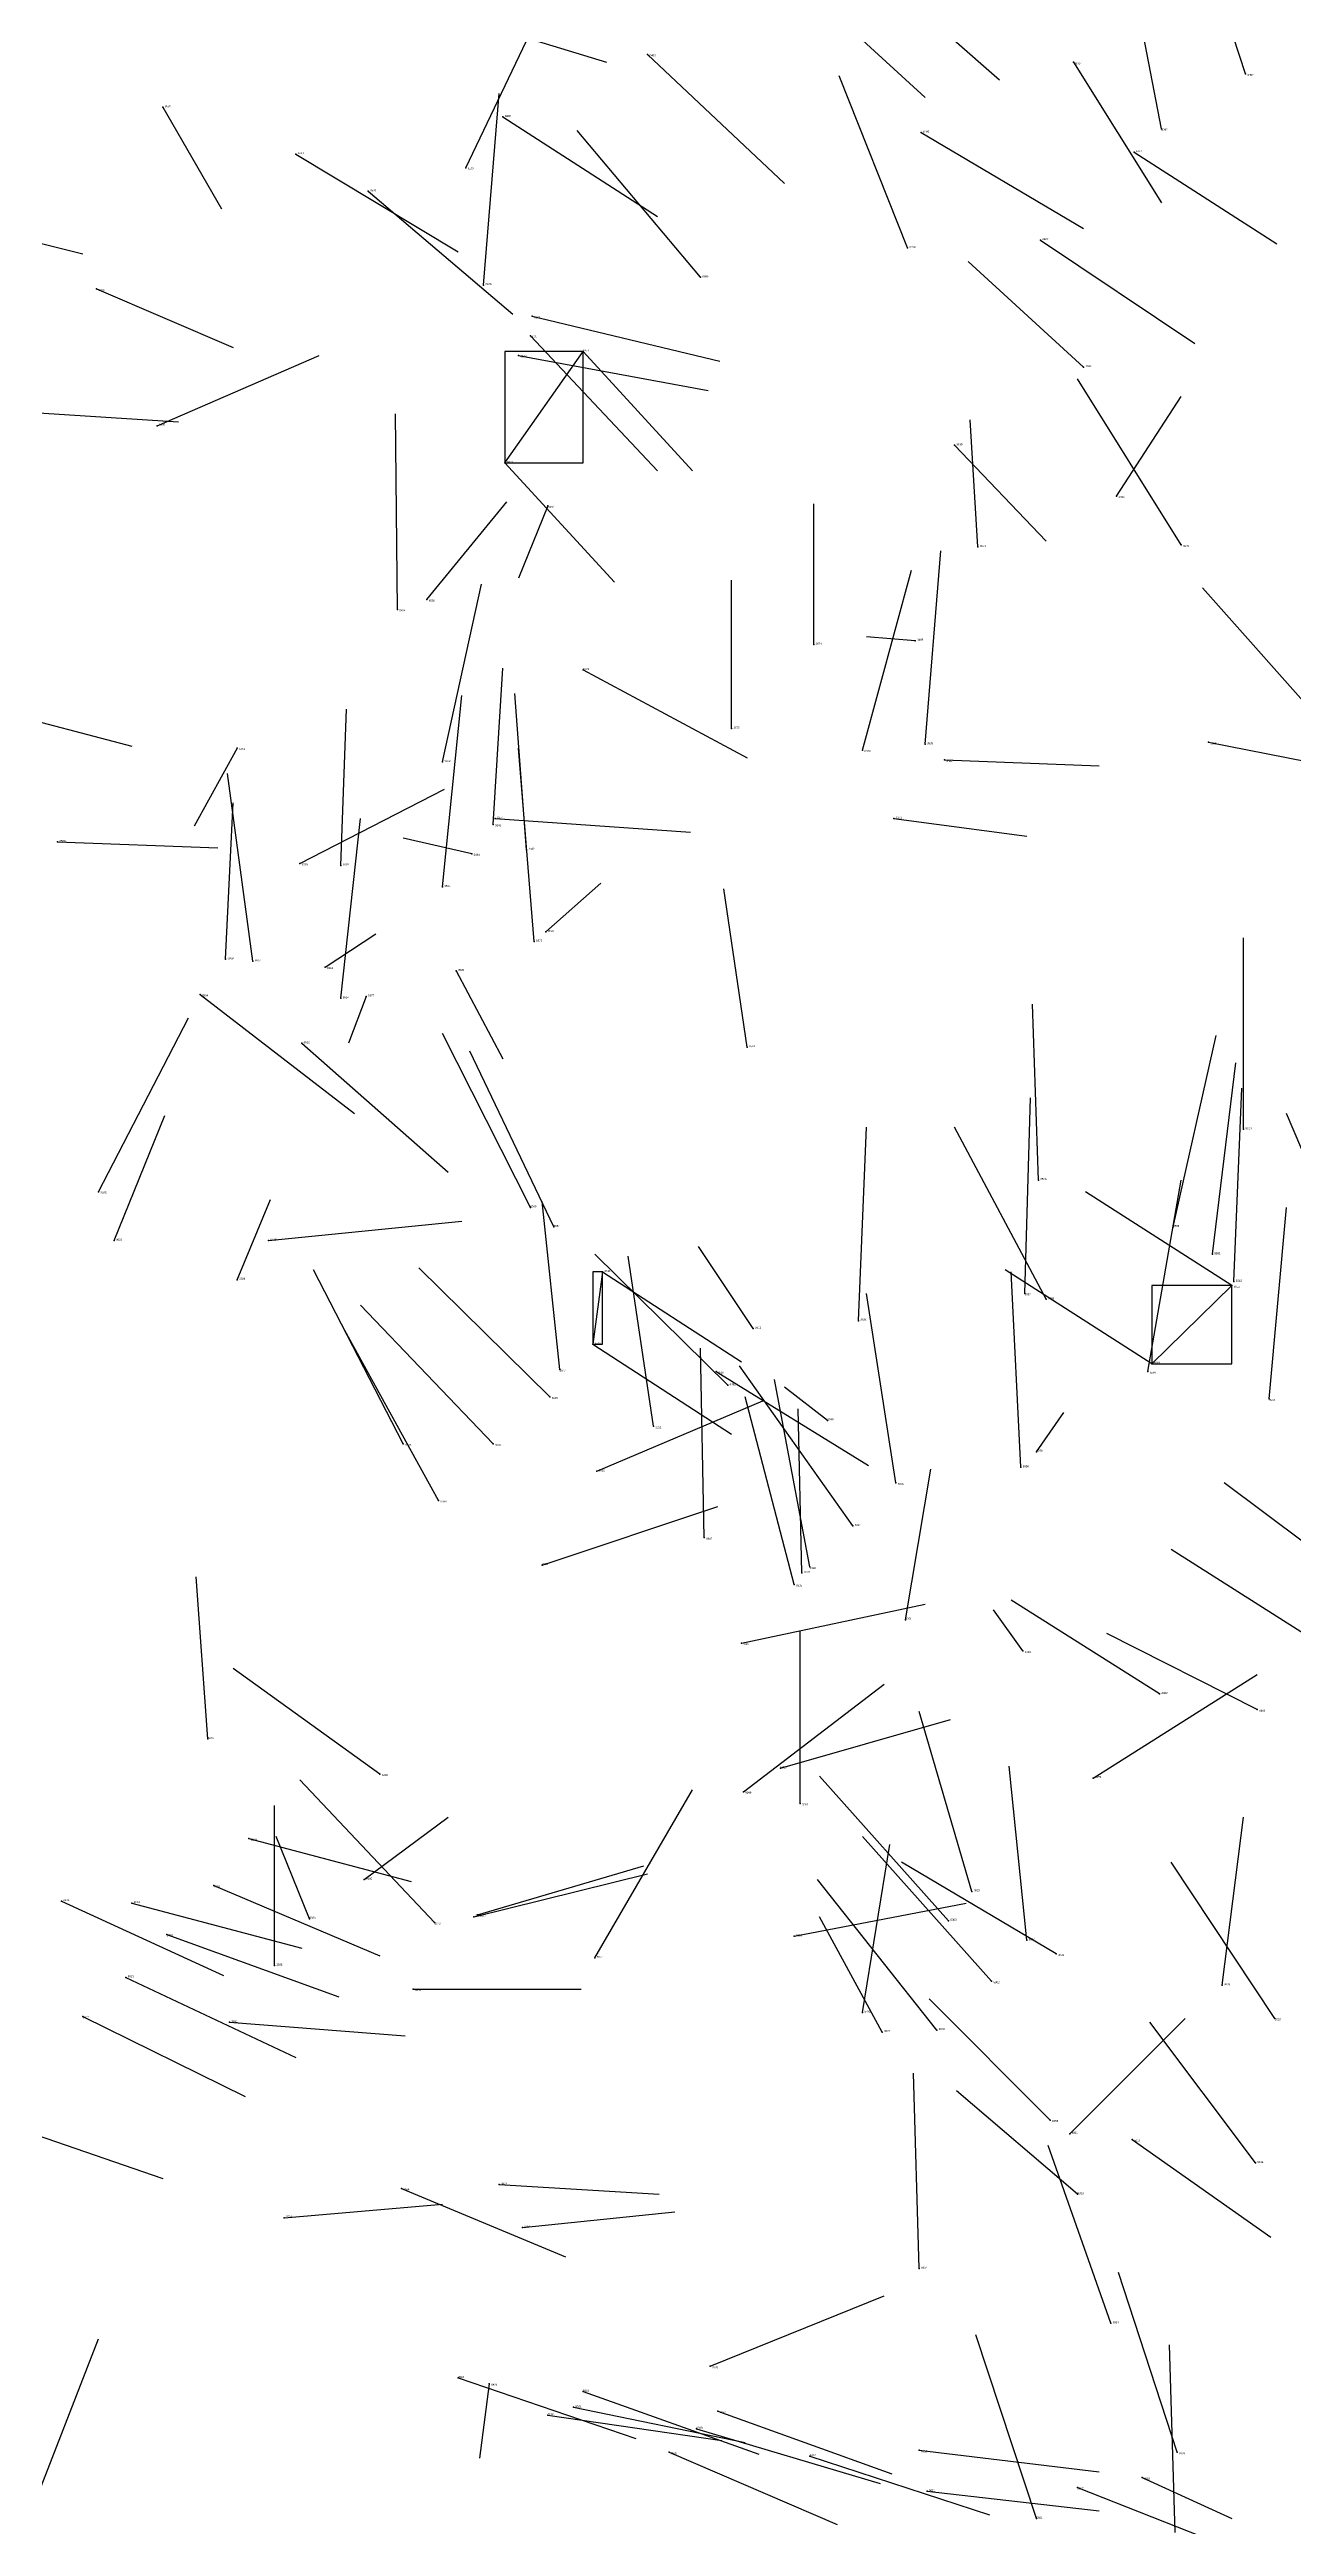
# Model space of a CAD drawing. Extents: x 59.1 to 70.8, y 600.3 to 605.1.
# Drawn here: x 63.286 to 63.922, y 602.126 to 603.394 of the extents above; entities that cross this region are included whole.
import ezdxf

# ---------------------------------------------------------------- set-up
doc = ezdxf.new("R2010")
doc.units = 0
for name, color, linetype in [('Clients', 3, 'CONTINUOUS'), ('Facilities', 3, 'CONTINUOUS'), ('Facilities_lines', 3, 'CONTINUOUS'), ('Min_max_boxes', 1, 'CONTINUOUS'), ('Normals', 1, 'CONTINUOUS'), ('Source_points', 5, 'CONTINUOUS'), ('Text', 3, 'CONTINUOUS')]:
    doc.layers.add(name, color=color, linetype=linetype)

msp = doc.modelspace()

# ---------------------------------------------------------------- linework, layer by layer
at = {"layer": 'Clients', "color": 5}
for p in [(63.559, 603.239, 462.719), (63.564, 602.731, 460.631), (63.85, 602.721, 459.209)]:
    msp.add_point(p, dxfattribs=at)
at = {"layer": 'Facilities', "color": 3}
for p in [(63.592, 603.391, 462.46), (63.81, 603.387, 460.949), (63.898, 603.381, 462.336), (63.344, 603.364, 460.633), (63.518, 603.359, 462.492), (63.855, 603.353, 462.161), (63.412, 603.34, 455.139), (63.732, 603.351, 462.695), (63.841, 603.341, 462.507), (63.499, 603.333, 454.908), (63.449, 603.321, 455.103), (63.725, 603.292, 462.478), (63.793, 603.296, 462.494), (63.619, 603.277, 462.495), (63.31, 603.271, 462.538), (63.508, 603.273, 462.179), (63.533, 603.257, 460.539), (63.532, 603.247, 462.538), (63.526, 603.237, 460.484), (63.815, 603.231, 457.87), (63.341, 603.201, 459.941), (63.749, 603.191, 462.832), (63.519, 603.182, 462.796), (63.832, 603.165, 457.061), (63.541, 603.16, 462.808), (63.761, 603.139, 457.111), (63.865, 603.14, 461.94), (63.479, 603.112, 459.935), (63.464, 603.107, 462.026), (63.677, 603.089, 457.187), (63.729, 603.091, 455.644), (63.559, 603.076, 462.638), (63.382, 603.036, 459.92), (63.635, 603.046, 457.237), (63.734, 603.038, 460.912), (63.879, 603.039, 461.953), (63.487, 603.029, 461.405), (63.702, 603.035, 459.958), (63.744, 603.03, 462.254), (63.514, 603, 462.725), (63.718, 603, 462.451), (63.29, 602.988, 459.854), (63.513, 602.997, 457.303), (63.414, 602.977, 462.058), (63.435, 602.976, 457.361), (63.502, 602.982, 455.701), (63.53, 602.984, 457.74), (63.487, 602.965, 461.338), (63.534, 602.937, 461.304), (63.54, 602.942, 459.133), (63.376, 602.928, 457.416), (63.39, 602.927, 461.423), (63.427, 602.924, 459.17), (63.494, 602.922, 459.783), (63.363, 602.91, 461.032), (63.448, 602.909, 459.897), (63.435, 602.908, 461.095), (63.415, 602.885, 460.957), (63.643, 602.883, 460.732), (63.897, 602.841, 460.294), (63.311, 602.809, 455.793), (63.792, 602.815, 460.846), (63.532, 602.801, 461.503), (63.319, 602.784, 459.182), (63.398, 602.784, 462.756), (63.544, 602.791, 461.304), (63.861, 602.791, 459.845), (63.881, 602.777, 459.775), (63.382, 602.764, 455.507), (63.569, 602.768, 460.617), (63.785, 602.757, 459.883), (63.891, 602.761, 459.162), (63.892, 602.763, 460.441), (63.796, 602.754, 459.263), (63.646, 602.739, 461.372), (63.7, 602.743, 459.986), (63.547, 602.718, 457.837), (63.627, 602.717, 460.506), (63.633, 602.71, 460.039), (63.848, 602.717, 459.934), (63.542, 602.704, 460.192), (63.91, 602.703, 459.729), (63.595, 602.689, 457.837), (63.684, 602.692, 455.722), (63.467, 602.68, 460.281), (63.513, 602.68, 460.228), (63.783, 602.668, 460.405), (63.791, 602.676, 461.417), (63.566, 602.666, 462.436), (63.719, 602.66, 460.257), (63.485, 602.651, 460.278), (63.621, 602.632, 459.387), (63.697, 602.638, 459.366), (63.538, 602.618, 462.377), (63.675, 602.617, 460.356), (63.667, 602.608, 460.408), (63.671, 602.614, 457.787), (63.724, 602.59, 457.766), (63.64, 602.578, 462.313), (63.784, 602.574, 455.758), (63.854, 602.552, 459.121), (63.904, 602.544, 459.024), (63.367, 602.529, 457.917), (63.455, 602.511, 459.595), (63.66, 602.514, 462.469), (63.82, 602.509, 462.074), (63.641, 602.502, 462.968), (63.67, 602.496, 457.823), (63.388, 602.478, 459.694), (63.37, 602.454, 459.74), (63.447, 602.457, 460.795), (63.292, 602.446, 459.908), (63.328, 602.445, 459.82), (63.758, 602.451, 459.288), (63.346, 602.429, 459.788), (63.419, 602.437, 461.382), (63.483, 602.435, 460.551), (63.503, 602.438, 462.946), (63.505, 602.439, 463.007), (63.667, 602.428, 462.945), (63.746, 602.436, 459.301), (63.565, 602.417, 461.867), (63.786, 602.426, 462.618), (63.801, 602.419, 462.973), (63.325, 602.407, 459.838), (63.401, 602.413, 457.91), (63.768, 602.405, 459.267), (63.886, 602.403, 462.444), (63.472, 602.401, 463.201), (63.702, 602.389, 459.307), (63.303, 602.387, 459.885), (63.378, 602.384, 463.252), (63.712, 602.379, 460.679), (63.74, 602.38, 459.318), (63.913, 602.386, 462.685), (63.798, 602.334, 462.857), (63.808, 602.327, 462.343), (63.84, 602.324, 462.753), (63.516, 602.301, 459.645), (63.903, 602.312, 462.713), (63.466, 602.299, 463.235), (63.812, 602.296, 462.914), (63.406, 602.284, 459.736), (63.528, 602.279, 459.633), (63.731, 602.258, 461.078), (63.829, 602.23, 461.521), (63.495, 602.202, 462.679), (63.511, 602.199, 461.638), (63.624, 602.208, 460.664), (63.554, 602.187, 462.934), (63.559, 602.195, 462.653), (63.541, 602.183, 463.166), (63.617, 602.176, 462.795), (63.628, 602.185, 462.741), (63.603, 602.164, 462.844), (63.675, 602.162, 462.629), (63.731, 602.165, 462.437), (63.863, 602.164, 461.352), (63.845, 602.151, 462.791), (63.735, 602.144, 462.53), (63.812, 602.146, 462.775), (63.791, 602.13, 461.131)]:
    msp.add_point(p, dxfattribs=at)
at = {"layer": 'Facilities_lines', "color": 3}
for p, q in [((63.519, 603.182, 462.796), (63.559, 603.239, 462.719)), ((63.569, 602.768, 460.617), (63.564, 602.731, 460.631)), ((63.891, 602.761, 459.162), (63.85, 602.721, 459.209))]:
    msp.add_line(p, q, dxfattribs=at)
at = {"layer": 'Min_max_boxes', "color": 1}
for p, q in [((63.559, 603.239, 462.719), (63.519, 603.239, 462.719)), ((63.519, 603.239, 462.719), (63.519, 603.182, 462.719)), ((63.559, 603.239, 462.796), (63.519, 603.239, 462.796)), ((63.519, 603.239, 462.796), (63.519, 603.182, 462.796)), ((63.519, 603.239, 462.719), (63.519, 603.239, 462.796)), ((63.559, 603.182, 462.719), (63.559, 603.239, 462.719)), ((63.559, 603.182, 462.796), (63.559, 603.239, 462.796)), ((63.559, 603.239, 462.719), (63.559, 603.239, 462.796)), ((63.519, 603.182, 462.719), (63.559, 603.182, 462.719)), ((63.519, 603.182, 462.796), (63.559, 603.182, 462.796)), ((63.519, 603.182, 462.719), (63.519, 603.182, 462.796)), ((63.559, 603.182, 462.719), (63.559, 603.182, 462.796)), ((63.569, 602.768, 460.617), (63.564, 602.768, 460.617)), ((63.564, 602.768, 460.617), (63.564, 602.731, 460.617)), ((63.569, 602.768, 460.631), (63.564, 602.768, 460.631)), ((63.564, 602.768, 460.631), (63.564, 602.731, 460.631)), ((63.564, 602.768, 460.617), (63.564, 602.768, 460.631)), ((63.569, 602.731, 460.617), (63.569, 602.768, 460.617)), ((63.569, 602.731, 460.631), (63.569, 602.768, 460.631)), ((63.569, 602.768, 460.617), (63.569, 602.768, 460.631)), ((63.891, 602.761, 459.162), (63.85, 602.761, 459.162)), ((63.85, 602.761, 459.162), (63.85, 602.721, 459.162)), ((63.891, 602.761, 459.209), (63.85, 602.761, 459.209)), ((63.85, 602.761, 459.209), (63.85, 602.721, 459.209)), ((63.85, 602.761, 459.162), (63.85, 602.761, 459.209)), ((63.891, 602.721, 459.162), (63.891, 602.761, 459.162)), ((63.891, 602.721, 459.209), (63.891, 602.761, 459.209)), ((63.891, 602.761, 459.162), (63.891, 602.761, 459.209)), ((63.564, 602.731, 460.617), (63.569, 602.731, 460.617)), ((63.564, 602.731, 460.631), (63.569, 602.731, 460.631)), ((63.564, 602.731, 460.617), (63.564, 602.731, 460.631)), ((63.569, 602.731, 460.617), (63.569, 602.731, 460.631)), ((63.85, 602.721, 459.162), (63.891, 602.721, 459.162)), ((63.85, 602.721, 459.209), (63.891, 602.721, 459.209)), ((63.85, 602.721, 459.162), (63.85, 602.721, 459.209)), ((63.891, 602.721, 459.162), (63.891, 602.721, 459.209))]:
    msp.add_line(p, q, dxfattribs=at)
at = {"layer": 'Normals', "color": 1}
for p, q in [((63.898, 603.381, 462.336), (63.868, 603.473, 462.311)), ((63.698, 603.443, 462.858), (63.772, 603.378, 462.84)), ((63.855, 603.353, 462.161), (63.838, 603.441, 462.117)), ((63.662, 603.435, 462.843), (63.734, 603.369, 462.82)), ((63.502, 603.408, 462.326), (63.571, 603.387, 462.257)), ((63.499, 603.333, 454.908), (63.53, 603.398, 454.977)), ((63.592, 603.391, 462.46), (63.662, 603.325, 462.487)), ((63.725, 603.292, 462.478), (63.69, 603.38, 462.447)), ((63.81, 603.387, 460.949), (63.855, 603.315, 460.897)), ((63.508, 603.273, 462.179), (63.516, 603.371, 462.196)), ((63.344, 603.364, 460.633), (63.374, 603.312, 460.553)), ((63.518, 603.359, 462.492), (63.597, 603.308, 462.459)), ((63.619, 603.277, 462.495), (63.556, 603.352, 462.474)), ((63.412, 603.34, 455.139), (63.495, 603.29, 455.115)), ((63.732, 603.351, 462.695), (63.815, 603.302, 462.721)), ((63.841, 603.341, 462.507), (63.914, 603.294, 462.558)), ((63.449, 603.321, 455.103), (63.523, 603.258, 455.079)), ((63.219, 603.31, 455.306), (63.303, 603.289, 455.255)), ((63.793, 603.296, 462.494), (63.872, 603.243, 462.523)), ((63.815, 603.231, 457.87), (63.756, 603.285, 457.93)), ((63.31, 603.271, 462.538), (63.38, 603.241, 462.473)), ((63.533, 603.257, 460.539), (63.629, 603.234, 460.524)), ((63.532, 603.247, 462.538), (63.597, 603.178, 462.569)), ((63.559, 603.239, 462.719), (63.615, 603.178, 462.775)), ((63.341, 603.201, 459.941), (63.424, 603.237, 459.898)), ((63.526, 603.237, 460.484), (63.623, 603.219, 460.467)), ((63.865, 603.14, 461.94), (63.812, 603.225, 461.936)), ((63.832, 603.165, 457.061), (63.865, 603.216, 457.14)), ((63.275, 603.208, 462.536), (63.352, 603.203, 462.473)), ((63.464, 603.107, 462.026), (63.463, 603.207, 462.019)), ((63.761, 603.139, 457.111), (63.757, 603.204, 457.187)), ((63.749, 603.191, 462.832), (63.796, 603.142, 462.906)), ((63.519, 603.182, 462.796), (63.575, 603.121, 462.852)), ((63.479, 603.112, 459.935), (63.52, 603.162, 459.859)), ((63.541, 603.16, 462.808), (63.526, 603.123, 462.9)), ((63.677, 603.089, 457.187), (63.677, 603.161, 457.256)), ((63.734, 603.038, 460.912), (63.742, 603.137, 460.903)), ((63.702, 603.035, 459.958), (63.727, 603.127, 459.987)), ((63.487, 603.029, 461.405), (63.507, 603.12, 461.37)), ((63.635, 603.046, 457.237), (63.635, 603.122, 457.302)), ((63.94, 603.046, 457.833), (63.876, 603.118, 457.861)), ((63.729, 603.091, 455.644), (63.704, 603.093, 455.741)), ((63.513, 602.997, 457.303), (63.518, 603.077, 457.363)), ((63.559, 603.076, 462.638), (63.643, 603.031, 462.667)), ((63.233, 603.062, 461.269), (63.328, 603.037, 461.286)), ((63.487, 602.965, 461.338), (63.497, 603.063, 461.321)), ((63.53, 602.984, 457.74), (63.524, 603.064, 457.8)), ((63.435, 602.976, 457.361), (63.438, 603.056, 457.421)), ((63.382, 603.036, 459.92), (63.36, 602.996, 460.009)), ((63.534, 602.937, 461.304), (63.526, 603.036, 461.293)), ((63.879, 603.039, 461.953), (63.971, 603.021, 461.987)), ((63.39, 602.927, 461.423), (63.377, 603.023, 461.4)), ((63.744, 603.03, 462.254), (63.823, 603.027, 462.315)), ((63.414, 602.977, 462.058), (63.488, 603.015, 462.003)), ((63.376, 602.928, 457.416), (63.38, 603.008, 457.476)), ((63.435, 602.908, 461.095), (63.445, 603, 461.058)), ((63.514, 603, 462.725), (63.614, 602.993, 462.727)), ((63.718, 603, 462.451), (63.786, 602.991, 462.524)), ((63.29, 602.988, 459.854), (63.372, 602.985, 459.797)), ((63.502, 602.982, 455.701), (63.467, 602.99, 455.794)), ((63.54, 602.942, 459.133), (63.568, 602.967, 459.226)), ((63.643, 602.883, 460.732), (63.631, 602.964, 460.674)), ((63.427, 602.924, 459.17), (63.453, 602.941, 459.265)), ((63.897, 602.841, 460.294), (63.897, 602.939, 460.312)), ((63.494, 602.922, 459.783), (63.518, 602.877, 459.869)), ((63.363, 602.91, 461.032), (63.442, 602.849, 461.03)), ((63.448, 602.909, 459.897), (63.439, 602.885, 459.994)), ((63.311, 602.809, 455.793), (63.357, 602.898, 455.8)), ((63.792, 602.815, 460.846), (63.789, 602.905, 460.803)), ((63.415, 602.885, 460.957), (63.49, 602.819, 460.962)), ((63.532, 602.801, 461.503), (63.487, 602.89, 461.497)), ((63.861, 602.791, 459.845), (63.883, 602.889, 459.846)), ((63.544, 602.791, 461.304), (63.501, 602.881, 461.297)), ((63.881, 602.777, 459.775), (63.893, 602.875, 459.762)), ((63.892, 602.763, 460.441), (63.896, 602.862, 460.431)), ((63.319, 602.784, 459.182), (63.345, 602.848, 459.254)), ((63.785, 602.757, 459.883), (63.788, 602.857, 459.882)), ((63.958, 602.757, 457.883), (63.919, 602.849, 457.894)), ((63.7, 602.743, 459.986), (63.704, 602.842, 459.998)), ((63.796, 602.754, 459.263), (63.749, 602.842, 459.267)), ((63.891, 602.761, 459.162), (63.816, 602.809, 459.116)), ((63.848, 602.717, 459.934), (63.865, 602.815, 459.944)), ((63.382, 602.764, 455.507), (63.399, 602.805, 455.597)), ((63.547, 602.718, 457.837), (63.538, 602.804, 457.887)), ((63.91, 602.703, 459.729), (63.919, 602.801, 459.711)), ((63.398, 602.784, 462.756), (63.497, 602.794, 462.742)), ((63.467, 602.68, 460.281), (63.421, 602.769, 460.274)), ((63.542, 602.704, 460.192), (63.475, 602.77, 460.227)), ((63.633, 602.71, 460.039), (63.565, 602.777, 460.068)), ((63.595, 602.689, 457.837), (63.582, 602.776, 457.885)), ((63.646, 602.739, 461.372), (63.618, 602.781, 461.458)), ((63.85, 602.721, 459.209), (63.775, 602.769, 459.163)), ((63.569, 602.768, 460.617), (63.64, 602.722, 460.67)), ((63.719, 602.66, 460.257), (63.704, 602.757, 460.278)), ((63.783, 602.668, 460.405), (63.778, 602.768, 460.409)), ((63.513, 602.68, 460.228), (63.445, 602.751, 460.246)), ((63.485, 602.651, 460.278), (63.437, 602.738, 460.266)), ((63.564, 602.731, 460.631), (63.635, 602.685, 460.684)), ((63.621, 602.632, 459.387), (63.619, 602.729, 459.411)), ((63.697, 602.638, 459.366), (63.639, 602.72, 459.366)), ((63.627, 602.717, 460.506), (63.705, 602.669, 460.546)), ((63.675, 602.617, 460.356), (63.657, 602.713, 460.376)), ((63.684, 602.692, 455.722), (63.662, 602.709, 455.818)), ((63.566, 602.666, 462.436), (63.651, 602.702, 462.475)), ((63.667, 602.608, 460.408), (63.642, 602.704, 460.424)), ((63.671, 602.614, 457.787), (63.669, 602.698, 457.841)), ((63.791, 602.676, 461.417), (63.805, 602.696, 461.514)), ((63.724, 602.59, 457.766), (63.737, 602.667, 457.828)), ((63.962, 602.604, 458.928), (63.887, 602.66, 458.892)), ((63.538, 602.618, 462.377), (63.628, 602.648, 462.409)), ((63.937, 602.577, 458.978), (63.86, 602.626, 458.938)), ((63.367, 602.529, 457.917), (63.361, 602.612, 457.972)), ((63.64, 602.578, 462.313), (63.734, 602.598, 462.342)), ((63.784, 602.574, 455.758), (63.769, 602.595, 455.855)), ((63.854, 602.552, 459.121), (63.778, 602.6, 459.077)), ((63.67, 602.496, 457.823), (63.67, 602.584, 457.87)), ((63.904, 602.544, 459.024), (63.827, 602.583, 458.973)), ((63.455, 602.511, 459.595), (63.38, 602.565, 459.557)), ((63.641, 602.502, 462.968), (63.713, 602.557, 463.01)), ((63.82, 602.509, 462.074), (63.904, 602.562, 462.067)), ((63.758, 602.451, 459.288), (63.731, 602.543, 459.317)), ((63.66, 602.514, 462.469), (63.747, 602.539, 462.51)), ((63.483, 602.435, 460.551), (63.414, 602.508, 460.553)), ((63.565, 602.417, 461.867), (63.615, 602.503, 461.853)), ((63.746, 602.436, 459.301), (63.68, 602.51, 459.287)), ((63.786, 602.426, 462.618), (63.777, 602.515, 462.663)), ((63.401, 602.413, 457.91), (63.401, 602.495, 457.967)), ((63.388, 602.478, 459.694), (63.471, 602.456, 459.745)), ((63.419, 602.437, 461.382), (63.402, 602.479, 461.471)), ((63.447, 602.457, 460.795), (63.49, 602.489, 460.879)), ((63.768, 602.405, 459.267), (63.702, 602.479, 459.255)), ((63.886, 602.403, 462.444), (63.897, 602.489, 462.494)), ((63.702, 602.389, 459.307), (63.716, 602.475, 459.356)), ((63.801, 602.419, 462.973), (63.722, 602.466, 462.934)), ((63.913, 602.386, 462.685), (63.86, 602.466, 462.657)), ((63.37, 602.454, 459.74), (63.455, 602.418, 459.78)), ((63.503, 602.438, 462.946), (63.592, 602.46, 462.986)), ((63.505, 602.439, 463.007), (63.59, 602.464, 463.054)), ((63.74, 602.38, 459.318), (63.679, 602.457, 459.301)), ((63.292, 602.446, 459.908), (63.375, 602.408, 459.948)), ((63.328, 602.445, 459.82), (63.415, 602.422, 459.863)), ((63.667, 602.428, 462.945), (63.755, 602.445, 462.99)), ((63.346, 602.429, 459.788), (63.434, 602.397, 459.822)), ((63.712, 602.379, 460.679), (63.68, 602.438, 460.753)), ((63.325, 602.407, 459.838), (63.412, 602.366, 459.867)), ((63.472, 602.401, 463.201), (63.558, 602.401, 463.252)), ((63.798, 602.334, 462.857), (63.736, 602.396, 462.809)), ((63.303, 602.387, 459.885), (63.386, 602.346, 459.923)), ((63.378, 602.384, 463.252), (63.468, 602.377, 463.295)), ((63.808, 602.327, 462.343), (63.867, 602.386, 462.397)), ((63.903, 602.312, 462.713), (63.849, 602.384, 462.669)), ((63.731, 602.258, 461.078), (63.728, 602.358, 461.072)), ((63.812, 602.296, 462.914), (63.75, 602.349, 462.856)), ((63.254, 602.335, 459.98), (63.344, 602.304, 460.012)), ((63.829, 602.23, 461.521), (63.797, 602.321, 461.494)), ((63.84, 602.324, 462.753), (63.911, 602.274, 462.803)), ((63.516, 602.301, 459.645), (63.598, 602.296, 459.703)), ((63.406, 602.284, 459.736), (63.487, 602.291, 459.795)), ((63.466, 602.299, 463.235), (63.55, 602.264, 463.276)), ((63.528, 602.279, 459.633), (63.606, 602.287, 459.695)), ((63.863, 602.164, 461.352), (63.833, 602.256, 461.327)), ((63.624, 602.208, 460.664), (63.713, 602.244, 460.692)), ((63.791, 602.13, 461.131), (63.76, 602.224, 461.143)), ((63.276, 602.132, 461.309), (63.311, 602.222, 461.334)), ((63.862, 602.123, 461.56), (63.859, 602.219, 461.532)), ((63.495, 602.202, 462.679), (63.586, 602.171, 462.707)), ((63.511, 602.199, 461.638), (63.506, 602.161, 461.73)), ((63.554, 602.187, 462.934), (63.642, 602.169, 462.977)), ((63.559, 602.195, 462.653), (63.649, 602.163, 462.683)), ((63.541, 602.183, 463.166), (63.63, 602.17, 463.209)), ((63.617, 602.176, 462.795), (63.711, 602.148, 462.815)), ((63.628, 602.185, 462.741), (63.717, 602.153, 462.773)), ((63.603, 602.164, 462.844), (63.689, 602.127, 462.878)), ((63.675, 602.162, 462.629), (63.767, 602.132, 462.654)), ((63.731, 602.165, 462.437), (63.823, 602.154, 462.474)), ((63.845, 602.151, 462.791), (63.891, 602.13, 462.877)), ((63.735, 602.144, 462.53), (63.823, 602.134, 462.577)), ((63.812, 602.146, 462.775), (63.888, 602.116, 462.833))]:
    msp.add_line(p, q, dxfattribs=at)
at = {"layer": 'Source_points', "color": 5}
for p in [(63.592, 603.391, 462.46), (63.81, 603.387, 460.949), (63.898, 603.381, 462.336), (63.344, 603.364, 460.633), (63.518, 603.359, 462.492), (63.855, 603.353, 462.161), (63.412, 603.34, 455.139), (63.732, 603.351, 462.695), (63.841, 603.341, 462.507), (63.499, 603.333, 454.908), (63.449, 603.321, 455.103), (63.725, 603.292, 462.478), (63.793, 603.296, 462.494), (63.619, 603.277, 462.495), (63.31, 603.271, 462.538), (63.508, 603.273, 462.179), (63.533, 603.257, 460.539), (63.532, 603.247, 462.538), (63.559, 603.239, 462.719), (63.526, 603.237, 460.484), (63.815, 603.231, 457.87), (63.341, 603.201, 459.941), (63.749, 603.191, 462.832), (63.519, 603.182, 462.796), (63.832, 603.165, 457.061), (63.541, 603.16, 462.808), (63.761, 603.139, 457.111), (63.865, 603.14, 461.94), (63.479, 603.112, 459.935), (63.464, 603.107, 462.026), (63.677, 603.089, 457.187), (63.729, 603.091, 455.644), (63.559, 603.076, 462.638), (63.382, 603.036, 459.92), (63.635, 603.046, 457.237), (63.734, 603.038, 460.912), (63.879, 603.039, 461.953), (63.487, 603.029, 461.405), (63.702, 603.035, 459.958), (63.744, 603.03, 462.254), (63.514, 603, 462.725), (63.718, 603, 462.451), (63.29, 602.988, 459.854), (63.513, 602.997, 457.303), (63.414, 602.977, 462.058), (63.435, 602.976, 457.361), (63.502, 602.982, 455.701), (63.53, 602.984, 457.74), (63.487, 602.965, 461.338), (63.534, 602.937, 461.304), (63.54, 602.942, 459.133), (63.376, 602.928, 457.416), (63.39, 602.927, 461.423), (63.427, 602.924, 459.17), (63.494, 602.922, 459.783), (63.363, 602.91, 461.032), (63.448, 602.909, 459.897), (63.435, 602.908, 461.095), (63.415, 602.885, 460.957), (63.643, 602.883, 460.732), (63.897, 602.841, 460.294), (63.311, 602.809, 455.793), (63.792, 602.815, 460.846), (63.532, 602.801, 461.503), (63.319, 602.784, 459.182), (63.398, 602.784, 462.756), (63.544, 602.791, 461.304), (63.861, 602.791, 459.845), (63.881, 602.777, 459.775), (63.382, 602.764, 455.507), (63.569, 602.768, 460.617), (63.785, 602.757, 459.883), (63.891, 602.761, 459.162), (63.892, 602.763, 460.441), (63.796, 602.754, 459.263), (63.564, 602.731, 460.631), (63.646, 602.739, 461.372), (63.7, 602.743, 459.986), (63.85, 602.721, 459.209), (63.547, 602.718, 457.837), (63.627, 602.717, 460.506), (63.633, 602.71, 460.039), (63.848, 602.717, 459.934), (63.542, 602.704, 460.192), (63.91, 602.703, 459.729), (63.595, 602.689, 457.837), (63.684, 602.692, 455.722), (63.467, 602.68, 460.281), (63.513, 602.68, 460.228), (63.783, 602.668, 460.405), (63.791, 602.676, 461.417), (63.566, 602.666, 462.436), (63.719, 602.66, 460.257), (63.485, 602.651, 460.278), (63.621, 602.632, 459.387), (63.697, 602.638, 459.366), (63.538, 602.618, 462.377), (63.675, 602.617, 460.356), (63.667, 602.608, 460.408), (63.671, 602.614, 457.787), (63.724, 602.59, 457.766), (63.64, 602.578, 462.313), (63.784, 602.574, 455.758), (63.854, 602.552, 459.121), (63.904, 602.544, 459.024), (63.367, 602.529, 457.917), (63.455, 602.511, 459.595), (63.66, 602.514, 462.469), (63.82, 602.509, 462.074), (63.641, 602.502, 462.968), (63.67, 602.496, 457.823), (63.388, 602.478, 459.694), (63.37, 602.454, 459.74), (63.447, 602.457, 460.795), (63.292, 602.446, 459.908), (63.328, 602.445, 459.82), (63.758, 602.451, 459.288), (63.346, 602.429, 459.788), (63.419, 602.437, 461.382), (63.483, 602.435, 460.551), (63.503, 602.438, 462.946), (63.505, 602.439, 463.007), (63.667, 602.428, 462.945), (63.746, 602.436, 459.301), (63.565, 602.417, 461.867), (63.786, 602.426, 462.618), (63.801, 602.419, 462.973), (63.325, 602.407, 459.838), (63.401, 602.413, 457.91), (63.768, 602.405, 459.267), (63.886, 602.403, 462.444), (63.472, 602.401, 463.201), (63.702, 602.389, 459.307), (63.303, 602.387, 459.885), (63.378, 602.384, 463.252), (63.712, 602.379, 460.679), (63.74, 602.38, 459.318), (63.913, 602.386, 462.685), (63.798, 602.334, 462.857), (63.808, 602.327, 462.343), (63.84, 602.324, 462.753), (63.516, 602.301, 459.645), (63.903, 602.312, 462.713), (63.466, 602.299, 463.235), (63.812, 602.296, 462.914), (63.406, 602.284, 459.736), (63.528, 602.279, 459.633), (63.731, 602.258, 461.078), (63.829, 602.23, 461.521), (63.495, 602.202, 462.679), (63.511, 602.199, 461.638), (63.624, 602.208, 460.664), (63.554, 602.187, 462.934), (63.559, 602.195, 462.653), (63.541, 602.183, 463.166), (63.617, 602.176, 462.795), (63.628, 602.185, 462.741), (63.603, 602.164, 462.844), (63.675, 602.162, 462.629), (63.731, 602.165, 462.437), (63.863, 602.164, 461.352), (63.845, 602.151, 462.791), (63.735, 602.144, 462.53), (63.812, 602.146, 462.775), (63.791, 602.13, 461.131)]:
    msp.add_point(p, dxfattribs=at)

# ---------------------------------------------------------------- texts
at = {"layer": 'Text', "color": 3}
for s, p in [('8403', (63.593, 603.39, 462.46)), ('8527', (63.811, 603.386, 460.949)), ('8457', (63.899, 603.38, 462.336)), ('8533', (63.345, 603.364, 460.633)), ('8400', (63.519, 603.359, 462.492)), ('8460', (63.733, 603.351, 462.695)), ('8397', (63.855, 603.352, 462.161)), ('3491', (63.413, 603.34, 455.139)), ('8462', (63.842, 603.341, 462.507)), ('3472', (63.5, 603.332, 454.908)), ('3500', (63.45, 603.321, 455.103)), ('8458', (63.726, 603.292, 462.478)), ('8402', (63.794, 603.296, 462.494)), ('8393', (63.62, 603.277, 462.495)), ('8455', (63.311, 603.27, 462.538)), ('8378', (63.509, 603.273, 462.179)), ('8526', (63.534, 603.256, 460.539)), ('8453', (63.532, 603.246, 462.538)), ('8471', (63.559, 603.239, 462.719)), ('8514', (63.527, 603.236, 460.484)), ('3683', (63.816, 603.231, 457.87)), ('8566', (63.342, 603.201, 459.941)), ('8480', (63.75, 603.191, 462.832)), ('8472', (63.52, 603.182, 462.796)), ('3669', (63.833, 603.164, 457.061)), ('8459', (63.541, 603.159, 462.808)), ('3671', (63.762, 603.139, 457.111)), ('8609', (63.866, 603.139, 461.94)), ('8556', (63.48, 603.111, 459.935)), ('8454', (63.465, 603.106, 462.026)), ('3674', (63.678, 603.089, 457.187)), ('3498', (63.73, 603.091, 455.644)), ('8473', (63.559, 603.076, 462.638)), ('8558', (63.383, 603.035, 459.92)), ('3675', (63.636, 603.046, 457.237)), ('8528', (63.735, 603.038, 460.912)), ('8613', (63.88, 603.038, 461.953)), ('8602', (63.488, 603.029, 461.405)), ('8570', (63.703, 603.034, 459.958)), ('8422', (63.745, 603.029, 462.254)), ('8374', (63.515, 603, 462.725)), ('8371', (63.719, 603, 462.451)), ('8580', (63.291, 602.988, 459.854)), ('3641', (63.514, 602.996, 457.303)), ('3642', (63.531, 602.984, 457.74)), ('8369', (63.415, 602.976, 462.058)), ('3660', (63.436, 602.976, 457.361)), ('3494', (63.503, 602.981, 455.701)), ('8561', (63.488, 602.965, 461.338)), ('8575', (63.535, 602.937, 461.304)), ('8622', (63.541, 602.942, 459.133)), ('3639', (63.377, 602.928, 457.416)), ('8637', (63.391, 602.927, 461.423)), ('8616', (63.428, 602.923, 459.17)), ('8596', (63.495, 602.922, 459.783)), ('8594', (63.364, 602.909, 461.032)), ('8614', (63.436, 602.908, 461.095)), ('8577', (63.449, 602.909, 459.897)), ('8512', (63.416, 602.885, 460.957)), ('8509', (63.644, 602.883, 460.732)), ('8524', (63.898, 602.841, 460.294)), ('3485', (63.312, 602.808, 455.793)), ('8508', (63.793, 602.815, 460.846)), ('8599', (63.532, 602.801, 461.503)), ('8623', (63.32, 602.784, 459.182)), ('8448', (63.399, 602.784, 462.756)), ('8554', (63.544, 602.791, 461.304)), ('8588', (63.861, 602.791, 459.845)), ('8511', (63.57, 602.768, 460.617)), ('8582', (63.882, 602.777, 459.775)), ('3509', (63.383, 602.764, 455.507)), ('8587', (63.785, 602.756, 459.883)), ('8615', (63.892, 602.76, 459.162)), ('8513', (63.893, 602.763, 460.441)), ('8586', (63.701, 602.743, 459.986)), ('8585', (63.797, 602.754, 459.263)), ('8507', (63.565, 602.731, 460.631)), ('8601', (63.647, 602.739, 461.372)), ('8619', (63.851, 602.721, 459.209)), ('3647', (63.547, 602.717, 457.837)), ('8516', (63.628, 602.716, 460.506)), ('8492', (63.634, 602.71, 460.039)), ('8560', (63.849, 602.716, 459.934)), ('8506', (63.543, 602.703, 460.192)), ('3240', (63.684, 602.692, 455.722)), ('8584', (63.91, 602.702, 459.729)), ('3221', (63.596, 602.688, 457.837)), ('9116', (63.468, 602.679, 460.281)), ('9080', (63.514, 602.679, 460.228)), ('8950', (63.784, 602.668, 460.405)), ('9070', (63.791, 602.676, 461.417)), ('9022', (63.567, 602.666, 462.436)), ('8806', (63.72, 602.659, 460.257)), ('8946', (63.486, 602.65, 460.278)), ('8887', (63.622, 602.631, 459.387)), ('8894', (63.698, 602.638, 459.366)), ('9005', (63.538, 602.618, 462.377)), ('9128', (63.675, 602.616, 460.356)), ('8805', (63.668, 602.607, 460.408)), ('3264', (63.672, 602.614, 457.787)), ('3251', (63.724, 602.59, 457.766)), ('9007', (63.641, 602.577, 462.313)), ('3229', (63.785, 602.573, 455.758)), ('8889', (63.855, 602.552, 459.121)), ('8886', (63.905, 602.543, 459.024)), ('3270', (63.367, 602.529, 457.917)), ('8809', (63.456, 602.51, 459.595)), ('9026', (63.66, 602.514, 462.469)), ('9055', (63.821, 602.509, 462.074)), ('9099', (63.642, 602.501, 462.968)), ('3267', (63.671, 602.495, 457.823)), ('8824', (63.389, 602.477, 459.694)), ('8828', (63.37, 602.453, 459.74)), ('9100', (63.448, 602.457, 460.795)), ('8818', (63.293, 602.446, 459.908)), ('8814', (63.329, 602.445, 459.82)), ('8823', (63.759, 602.451, 459.288)), ('8789', (63.346, 602.428, 459.788)), ('9066', (63.419, 602.437, 461.382)), ('8943', (63.483, 602.434, 460.551)), ('9020', (63.504, 602.438, 462.946)), ('9065', (63.506, 602.438, 463.007)), ('9030', (63.668, 602.428, 462.945)), ('8803', (63.747, 602.436, 459.301)), ('9027', (63.787, 602.426, 462.618)), ('8874', (63.566, 602.417, 461.867)), ('9031', (63.802, 602.418, 462.973)), ('8813', (63.326, 602.407, 459.838)), ('3265', (63.402, 602.413, 457.91)), ('8902', (63.769, 602.404, 459.267)), ('9008', (63.887, 602.403, 462.444)), ('9063', (63.473, 602.4, 463.201)), ('8791', (63.703, 602.389, 459.307)), ('8817', (63.303, 602.386, 459.885)), ('9061', (63.379, 602.384, 463.252)), ('8922', (63.713, 602.379, 460.679)), ('8808', (63.741, 602.38, 459.318)), ('9028', (63.913, 602.385, 462.685)), ('9058', (63.799, 602.333, 462.857)), ('9001', (63.809, 602.327, 462.343)), ('9019', (63.841, 602.323, 462.753)), ('9014', (63.904, 602.312, 462.713)), ('8804', (63.517, 602.301, 459.645)), ('9064', (63.467, 602.298, 463.235)), ('9023', (63.812, 602.296, 462.914)), ('8793', (63.407, 602.284, 459.736)), ('9081', (63.529, 602.279, 459.633)), ('8937', (63.732, 602.258, 461.078)), ('8834', (63.83, 602.23, 461.521)), ('9010', (63.495, 602.202, 462.679)), ('8826', (63.512, 602.198, 461.638)), ('8930', (63.625, 602.207, 460.664)), ('9021', (63.555, 602.187, 462.934)), ('9016', (63.559, 602.195, 462.653)), ('9062', (63.541, 602.183, 463.166)), ('9018', (63.617, 602.176, 462.795)), ('9040', (63.629, 602.184, 462.741)), ('9029', (63.604, 602.163, 462.844)), ('9012', (63.675, 602.162, 462.629)), ('9013', (63.732, 602.164, 462.437)), ('8936', (63.864, 602.163, 461.352)), ('9015', (63.846, 602.15, 462.791)), ('9011', (63.736, 602.144, 462.53)), ('9017', (63.812, 602.145, 462.775)), ('8931', (63.791, 602.13, 461.131))]:
    msp.add_text(s, height=0.001, dxfattribs=at).set_placement(p)

doc.saveas('drawing.dxf')
